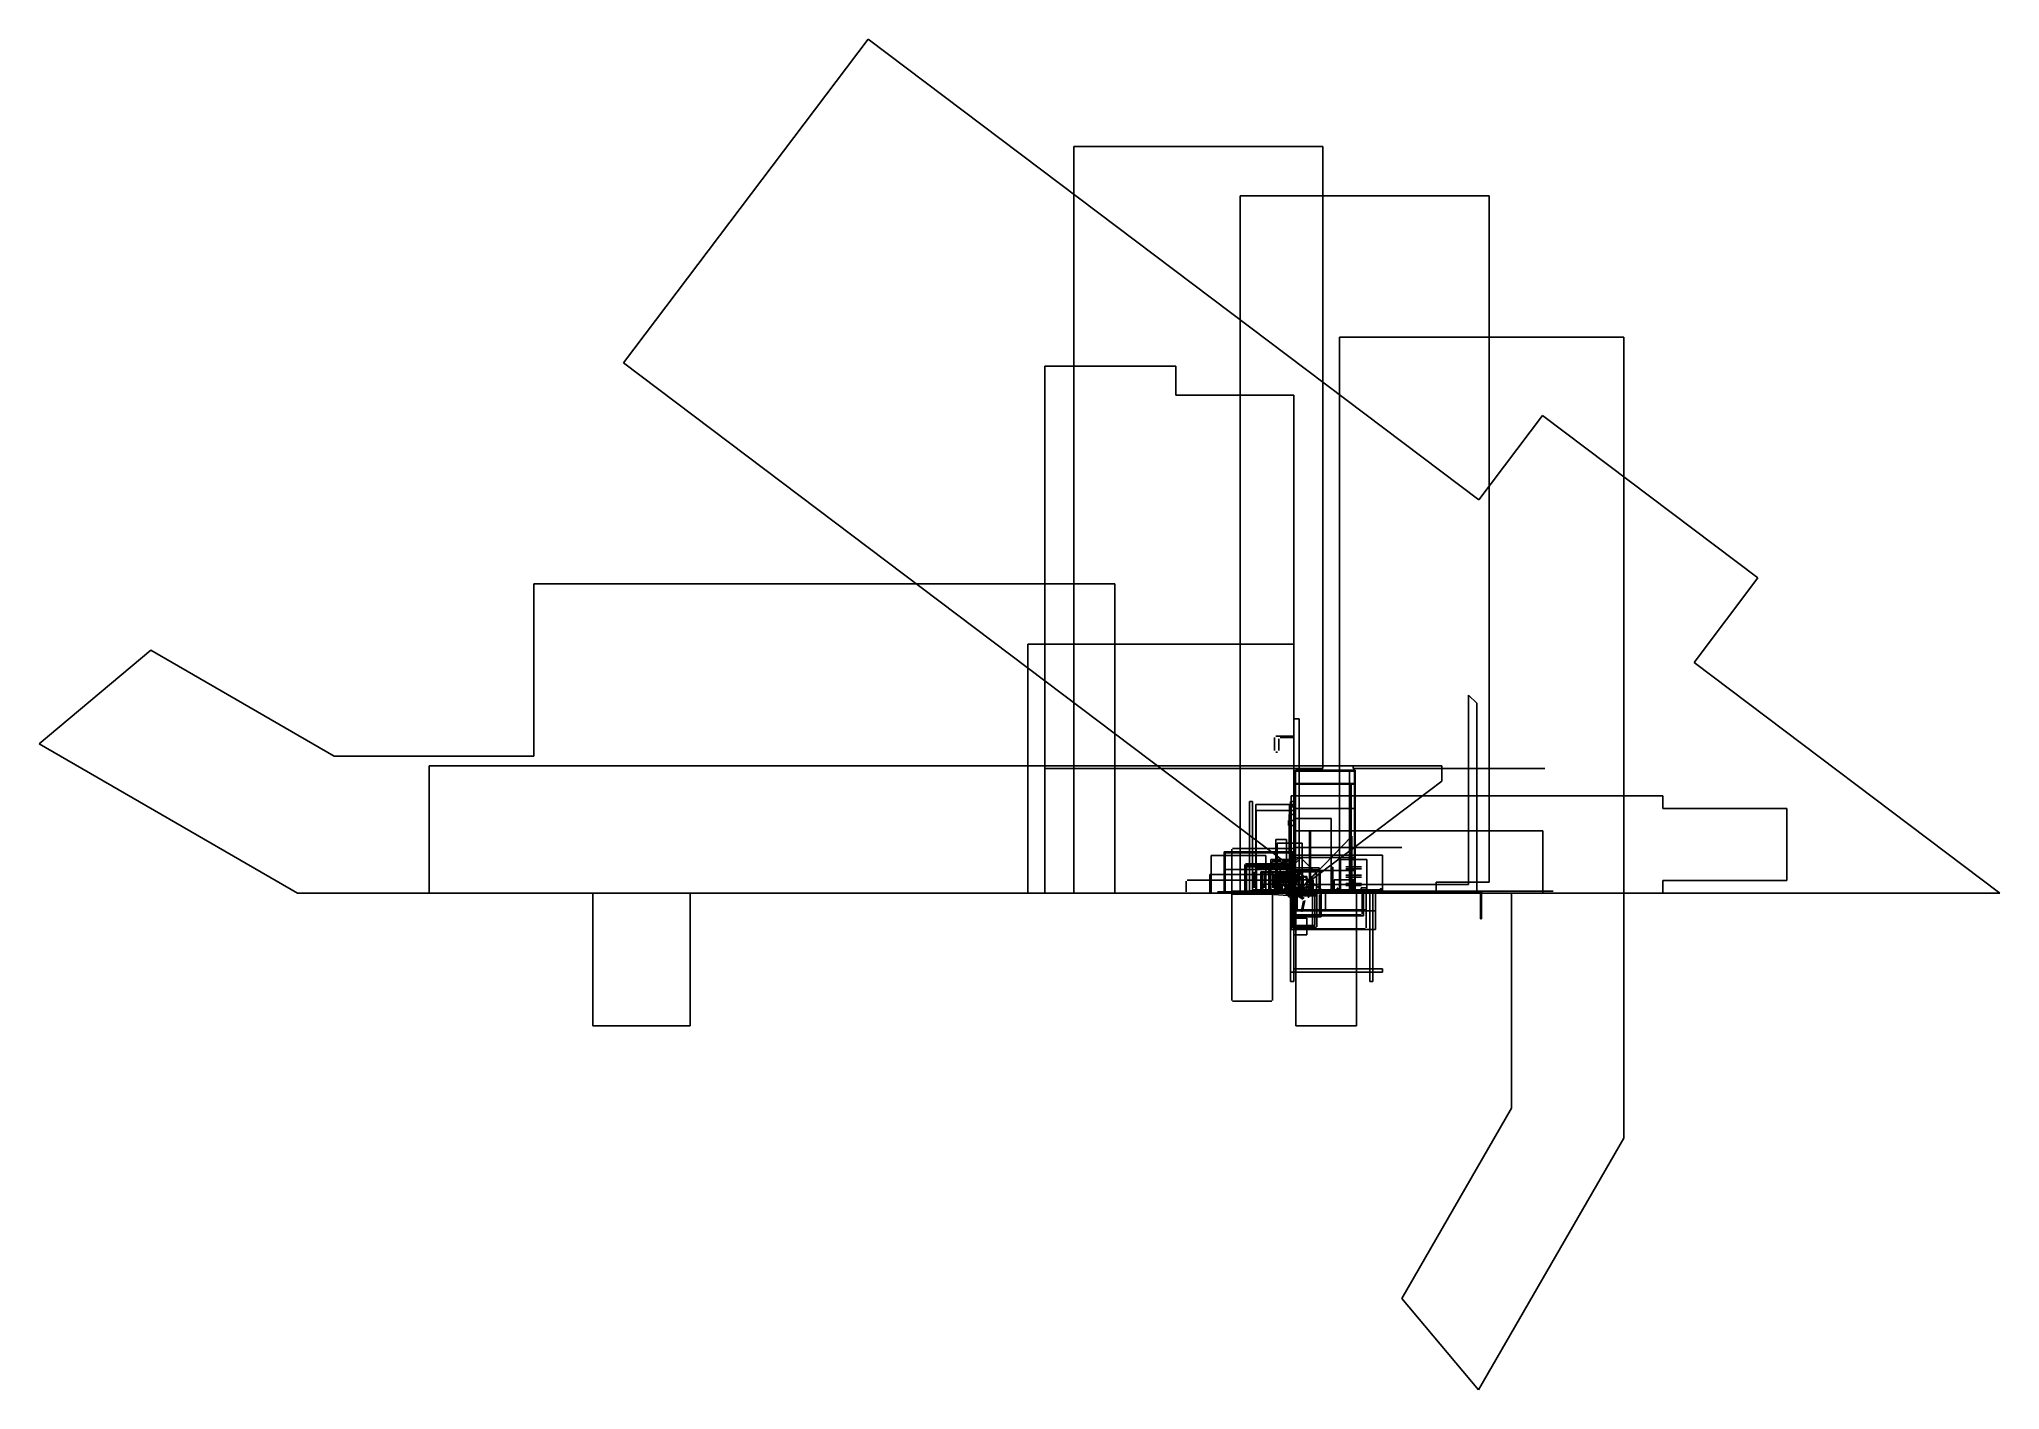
# Model space of a CAD drawing. Header units: metres. Extents: x -30.2 to 17, y -12 to 20.6.
import ezdxf

# ---------------------------------------------------------------- set-up
doc = ezdxf.new("R2010")
doc.units = ezdxf.units.M
for name, color, linetype in [('NIVEL_+0.000', 7, 'Continuous'), ('NIVEL_+0.010', 7, 'Continuous'), ('NIVEL_+1.915', 7, 'Continuous')]:
    doc.layers.add(name, color=color, linetype=linetype)

msp = doc.modelspace()

# ---------------------------------------------------------------- linework, layer by layer
at = {"layer": 'NIVEL_+0.000'}
for p, q in [((-10.26, 20.584), (-16.15, 12.779)), ((4.459, 9.475), (-10.26, 20.584)), ((0.698, 18), (-5.302, 18)), ((-5.302, 18), (-5.302, 0)), ((0.698, 3), (0.698, 18)), ((4.71, 16.805), (-1.29, 16.805)), ((-1.29, 16.805), (-1.29, 0)), ((4.71, 0.264), (4.71, 16.805)), ((7.95, 13.402), (1.1, 13.402)), ((1.1, 13.402), (1.1, 0)), ((7.95, -5.914), (7.95, 13.402)), ((-16.15, 12.779), (0.782, 0)), ((-2.839, 12.698), (-6, 12.698)), ((-6, 12.698), (-6, 0)), ((-2.839, 12.005), (-2.839, 12.698)), ((0, 12.005), (-2.839, 12.005)), ((0, 0), (0, 12.005)), ((5.995, 11.511), (4.459, 9.475)), ((11.183, 7.595), (5.995, 11.511)), ((9.647, 5.559), (11.183, 7.595)), ((-4.309, 7.45), (-18.311, 7.45)), ((-18.311, 7.45), (-18.311, 3.3)), ((-4.309, 0), (-4.309, 7.45)), ((-27.542, 5.853), (-30.232, 3.595)), ((-23.121, 3.3), (-27.542, 5.853)), ((0, 6), (-6.41, 6)), ((-6.41, 6), (-6.41, 0)), ((0, 0), (0, 6)), ((17.013, 0), (9.647, 5.559)), ((4.212, 4.773), (4.212, 0.202)), ((4.414, 4.579), (4.212, 4.773)), ((4.212, 4.773), (4.212, 4.524)), ((4.414, 4.579), (4.396, 4.596)), ((4.414, 0), (4.414, 4.579)), ((0, 3.783), (-0.431, 3.783)), ((0.127, 4.2), (0, 4.2)), ((0, 4.2), (0, 0)), ((0, 3.753), (0, 3.783)), ((0.127, 0), (0.127, 4.2)), ((-30.232, 3.595), (-24.005, 0)), ((-0.465, 3.748), (-0.465, 3.434)), ((-0.431, 3.399), (-0.396, 3.399)), ((-0.361, 3.434), (-0.361, 3.718)), ((-0.326, 3.753), (0, 3.753)), ((-18.311, 3.3), (-23.121, 3.3)), ((3.571, 3.068), (-20.839, 3.068)), ((-20.839, 3.068), (-20.839, 0)), ((0, 3), (-6.001, 3)), ((-6.001, 3), (-6.001, 0)), ((1.43, 3.065), (0, 3.065)), ((0, 3.065), (0, 0)), ((0, 0), (0, 3)), ((0, 3), (0.698, 3)), ((1.46, 2.94), (0.02, 2.94)), ((0.02, 2.94), (0.02, 0)), ((1.48, 2.96), (0.04, 2.96)), ((0.04, 2.96), (0.04, 0)), ((1.34, 2.94), (0.04, 2.94)), ((0.04, 2.94), (0.04, 0)), ((1.34, 0), (1.34, 2.94)), ((1.43, 3), (1.43, 3.065)), ((6.05, 3), (1.43, 3)), ((1.46, 0), (1.46, 2.94)), ((1.48, 0), (1.48, 2.96)), ((3.571, 2.695), (3.571, 3.068)), ((0, 0), (3.571, 2.695)), ((1.46, 2.64), (0.02, 2.64)), ((0.02, 2.64), (0.02, 0)), ((1.48, 2.62), (0.02, 2.62)), ((0.02, 2.62), (0.02, 0)), ((1.369, 2.62), (0.02, 2.62)), ((1.34, 2.64), (0.04, 2.64)), ((0.04, 2.64), (0.04, 0)), ((1.38, 2.62), (0.04, 2.62)), ((0.04, 2.62), (0.04, 0)), ((1.379, 2.62), (0.04, 2.62)), ((1.34, 0), (1.34, 2.64)), ((1.369, 0), (1.369, 2.62)), ((1.379, 0), (1.379, 2.62)), ((1.38, 0), (1.38, 2.62)), ((1.46, 0), (1.46, 2.64)), ((1.48, 0), (1.48, 2.62)), ((-0.991, 2.21), (-1.067, 2.21)), ((-1.067, 2.21), (-1.067, 0)), ((-0.991, 0.076), (-0.991, 2.21)), ((0, 2.134), (-0.915, 2.134)), ((-0.915, 2.134), (-0.915, 0)), ((0, 2.134), (-0.914, 2.134)), ((-0.914, 2.134), (-0.914, 0)), ((0, 2.134), (-0.913, 2.134)), ((-0.913, 2.134), (-0.913, 0)), ((0, 1.987), (-0.91, 1.987)), ((-0.91, 1.987), (-0.91, 0)), ((0.044, 1.89), (-0.109, 1.89)), ((-0.109, 1.89), (-0.109, 0.945)), ((0, 2.114), (-0.1, 2.114)), ((-0.1, 2.114), (-0.1, 0)), ((0, 2.21), (-0.076, 2.21)), ((-0.076, 2.21), (-0.076, 0.076)), ((8.895, 2.34), (-0.065, 2.34)), ((-0.065, 2.34), (-0.065, 0)), ((-0.06, 0.04), (-0.06, 2.074)), ((-0.06, 2.074), (0, 2.074)), ((0, 0), (0, 2.21)), ((0, 0), (0, 2.134)), ((0, 0), (0, 2.134)), ((0, 2.074), (0, 2.114)), ((0, 0), (0, 1.987)), ((1.48, 2.04), (0.02, 2.04)), ((0.02, 2.04), (0.02, 0)), ((1.48, 2.04), (0.04, 2.04)), ((0.04, 2.04), (0.04, 0)), ((0.044, 0.945), (0.044, 1.89)), ((1.48, 0), (1.48, 2.04)), ((8.895, 2.04), (8.895, 2.34)), ((11.885, 2.04), (8.895, 2.04)), ((11.885, 0.3), (11.885, 2.04)), ((-0.125, 1.75), (-0.125, 1.625)), ((0, 1.75), (-0.125, 1.75)), ((-0.125, 1.625), (0, 1.625)), ((0.9, 1.8), (0, 1.8)), ((0, 1.8), (0, 0)), ((0, 1.625), (0, 1.75)), ((6, 1.5), (0, 1.5)), ((0, 1.5), (0, 0)), ((0.045, 1.5), (0, 1.5)), ((0.38, 1.5), (0, 1.5)), ((0.4, 1.5), (0, 1.5)), ((0.045, 0), (0.045, 1.5)), ((0.38, 0), (0.38, 1.5)), ((0.4, 0), (0.4, 1.5)), ((0.9, 0), (0.9, 1.8)), ((6, 0), (6, 1.5)), ((0, 0.991), (-1.676, 0.991)), ((-1.676, 0.991), (-1.676, 0)), ((-1.667, 0.991), (-1.667, 0.981)), ((0, 0.991), (-1.667, 0.991)), ((-1.667, 0.981), (-0.01, 0.981)), ((-1.667, 0), (-1.667, 0.981)), ((-1.651, 0.025), (-1.651, 0.965)), ((-1.651, 0.965), (-0.025, 0.965)), ((-1.492, 1.058), (-1.492, 0)), ((0, 1.072), (-1.477, 1.072)), ((-0.178, 1.29), (-0.433, 1.29)), ((-0.433, 1.29), (-0.433, 0)), ((0.2, 1.2), (-0.4, 1.2)), ((-0.4, 1.2), (-0.4, 0)), ((-0.178, 0), (-0.178, 1.29)), ((-0.109, 0.945), (-0.065, 0.945)), ((-0.065, 0.945), (-0.065, 0)), ((-0.025, 0.965), (-0.025, 0.025)), ((0, 0.991), (-0.01, 0.991)), ((-0.01, 0.991), (-0.01, 0)), ((-0.01, 0.991), (-0.01, 0.981)), ((2.6, 1.1), (0, 1.1)), ((0.01, 1.06), (0, 1.06)), ((0, 1.06), (0, 0)), ((0.04, 1.06), (0, 1.06)), ((0, 0), (0, 0.991)), ((0, 0), (0, 0.945)), ((0, 0.945), (0.044, 0.945)), ((0.01, 0), (0.01, 1.06)), ((0.015, 0.015), (0.015, 1.058)), ((0.04, 0), (0.04, 1.06)), ((1.397, 1.374), (0.075, 0)), ((0.2, 0), (0.2, 1.2)), ((1.397, 0), (1.397, 1.374)), ((-0.671, 0.902), (-1.988, 0.902)), ((-1.988, 0.902), (-1.988, 0)), ((0, 0.568), (-1.666, 0.568)), ((-1.666, 0.568), (-1.666, 0)), ((-1.182, 0.688), (-1.182, 0.015)), ((0, 0.703), (-1.167, 0.703)), ((-1.162, 0.02), (-1.162, 0.683)), ((-1.162, 0.683), (-0.005, 0.683)), ((0, 0.663), (-1.157, 0.663)), ((-1.157, 0.663), (-1.157, 0)), ((-0.33, 0.634), (-1.136, 0.634)), ((-1.136, 0.634), (-1.136, 0)), ((-0.958, 0.127), (-0.958, 0.507)), ((-0.907, 0.507), (-0.907, 0.127)), ((0, 0.6), (-0.9, 0.6)), ((-0.9, 0.6), (-0.9, 0)), ((-0.794, 0.51), (-0.794, 0.004)), ((-0.004, 0.514), (-0.79, 0.514)), ((-0.778, 0.494), (-0.778, 0.004)), ((-0.004, 0.498), (-0.774, 0.498)), ((-0.755, 0.127), (-0.755, 0.507)), ((-0.704, 0.507), (-0.704, 0.127)), ((-0.671, 0), (-0.671, 0.902)), ((0, 0.67), (-0.67, 0.67)), ((-0.67, 0.67), (-0.67, 0)), ((0, 0.6), (-0.6, 0.6)), ((-0.6, 0.6), (-0.6, 0)), ((0, 0.634), (-0.595, 0.634)), ((-0.595, 0.634), (-0.595, 0)), ((0, 0.615), (-0.595, 0.615)), ((-0.595, 0.615), (-0.595, 0)), ((0, 0.806), (-0.557, 0.806)), ((-0.557, 0.806), (-0.557, 0)), ((0, 0.595), (-0.557, 0.595)), ((-0.557, 0.595), (-0.557, 0)), ((-0.552, 0.127), (-0.552, 0.507)), ((-0.526, 0.727), (-0.526, 0.761)), ((-0.522, 0.765), (-0.302, 0.765)), ((-0.302, 0.723), (-0.522, 0.723)), ((-0.501, 0.507), (-0.501, 0.127)), ((0.166, 0.852), (-0.343, 0.343)), ((-0.33, 0), (-0.33, 0.634)), ((-0.298, 0.761), (-0.298, 0.727)), ((-0.258, 0.727), (-0.258, 0.761)), ((-0.258, 0.593), (-0.258, 0.709)), ((-0.256, 0.711), (-0.032, 0.711)), ((-0.032, 0.591), (-0.256, 0.591)), ((-0.254, 0.765), (-0.034, 0.765)), ((-0.034, 0.723), (-0.254, 0.723)), ((0, 0.5), (-0.203, 0.5)), ((-0.203, 0.5), (-0.203, 0)), ((-0.018, 0.521), (-0.05, 0.521)), ((-0.05, 0.521), (-0.05, 0.459)), ((0, 0.6), (-0.045, 0.6)), ((-0.045, 0.6), (-0.045, 0)), ((-0.03, 0.761), (-0.03, 0.727)), ((-0.03, 0.709), (-0.03, 0.593)), ((0.086, 0.482), (-0.026, 0)), ((-0.025, 0.604), (-0.025, 0)), ((0, 0.604), (-0.025, 0.604)), ((-0.018, 0), (-0.018, 0.521)), ((-0.005, 0.683), (-0.005, 0.02)), ((2.134, 0.913), (0, 0.913)), ((0, 0.913), (0, 0)), ((0, 0), (0, 0.806)), ((0, 0), (0, 0.67)), ((0, 0), (0, 0.663)), ((0, 0), (0, 0.634)), ((0, 0), (0, 0.615)), ((0, 0), (0, 0.604)), ((0, 0), (0, 0.6)), ((0.045, 0.6), (0, 0.6)), ((0, 0.6), (0, 0)), ((0, 0), (0, 0.595)), ((0, 0), (0, 0.568)), ((0.635, 0.559), (0, 0.559)), ((0, 0.559), (0, 0)), ((0, 0.004), (0, 0.51)), ((0.547, 0.51), (0, 0.51)), ((0, 0.51), (0, 0)), ((0, 0), (0, 0.5)), ((0, 0.004), (0, 0.494)), ((0, 0), (0.11, 0.473)), ((0.613, 0.61), (0.003, 0.61)), ((0.003, 0.61), (0.003, 0)), ((0.212, 0.5), (0.01, 0.5)), ((0.01, 0.5), (0.01, 0)), ((0.015, 0.015), (0.015, 0.688)), ((1.48, 0.86), (0.02, 0.86)), ((0.02, 0.86), (0.02, 0)), ((1.377, 0.86), (0.02, 0.86)), ((1.48, 0.54), (0.02, 0.54)), ((0.02, 0.54), (0.02, 0)), ((0.119, 0.86), (0.04, 0.778)), ((0.04, 0.778), (0.04, 0)), ((1.48, 0.54), (0.04, 0.54)), ((0.04, 0.54), (0.04, 0)), ((0.045, 0), (0.045, 0.6)), ((0.049, 0), (0.534, 0.484)), ((0.11, 0.473), (0.086, 0.482)), ((1.48, 0.86), (0.119, 0.86)), ((0.534, 0.484), (0.166, 0.852)), ((0.212, 0), (0.212, 0.5)), ((0.547, -0.065), (0.547, 0.51)), ((0.613, 0), (0.613, 0.61)), ((0.635, 0), (0.635, 0.559)), ((0.9, 0.005), (0.9, 0.62)), ((0.905, 0.625), (0.936, 0.625)), ((0.941, 0.62), (0.941, 0.005)), ((1.759, 0.806), (1.125, 0.806)), ((1.125, 0.806), (1.125, 0)), ((1.252, 0.634), (1.632, 0.634)), ((1.632, 0.584), (1.252, 0.584)), ((1.46, 0.78), (1.377, 0.86)), ((1.46, 0), (1.46, 0.78)), ((1.48, 0), (1.48, 0.86)), ((1.48, 0), (1.48, 0.54)), ((1.759, 0), (1.759, 0.806)), ((2.134, 0), (2.134, 0.913)), ((-24.005, 0), (-16.889, 0)), ((-20.839, 0), (0, 0)), ((-16.889, 0), (-16.889, -3.2)), ((-14.549, 0), (-4.309, 0)), ((-14.549, -3.2), (-14.549, 0)), ((-6.41, 0), (0, 0)), ((-6.001, 0), (0, 0)), ((-6, 0), (0, 0)), ((-5.302, 0), (0, 0)), ((-2.595, 0.289), (-2.595, 0.025)), ((0, 0.313), (-2.57, 0.313)), ((-2.57, 0), (0, 0)), ((0, 0.445), (-2.025, 0.445)), ((-2.025, 0.445), (-2.025, 0)), ((-2.025, 0), (0, 0)), ((-1.988, 0), (-0.671, 0)), ((0, 0.025), (-1.829, 0.025)), ((-1.829, 0.025), (-1.829, 0)), ((-1.829, 0), (0, 0)), ((-1.676, 0), (0, 0)), ((-0.01, 0.01), (-1.667, 0.01)), ((-1.667, 0), (-1.667, 0.01)), ((-1.666, 0), (0, 0)), ((-0.025, 0.025), (-1.651, 0.025)), ((0, 0.045), (-1.5, 0.045)), ((-1.5, 0.045), (-1.5, 0)), ((-1.5, 0), (0, 0)), ((-1.492, 0), (0, 0)), ((-1.29, 0), (3.429, 0)), ((-1.167, 0), (0, 0)), ((-0.005, 0.02), (-1.162, 0.02)), ((-1.157, 0), (0, 0)), ((-1.136, 0), (-0.33, 0)), ((0, 0.005), (-1.102, 0.005)), ((-1.102, 0.005), (-1.102, 0)), ((-1.102, 0), (0, 0)), ((-1.067, 0), (0, 0)), ((0, 0.05), (-1.06, 0.05)), ((-1.06, 0.05), (-1.06, 0)), ((-1.06, 0), (0, 0)), ((-0.029, 0.103), (-1.042, 0.025)), ((-1.042, 0.025), (-1.042, 0.007)), ((-1.042, 0.007), (-0.029, -0.071)), ((-0.076, 0.076), (-0.991, 0.076)), ((-0.915, 0), (0, 0)), ((-0.914, 0), (0, 0)), ((-0.913, 0), (0, 0)), ((-0.91, 0), (0, 0)), ((0, 0.029), (-0.902, 0.029)), ((-0.902, 0.029), (-0.902, 0)), ((0, 0.019), (-0.902, 0.019)), ((-0.902, 0.019), (-0.902, 0)), ((-0.902, 0), (0, 0)), ((-0.9, 0), (0, 0)), ((-0.79, 0), (-0.004, 0)), ((-0.774, 0), (-0.004, 0)), ((-0.747, 0.035), (-0.747, 0.205)), ((-0.737, 0.215), (-0.431, 0.215)), ((-0.431, 0.025), (-0.737, 0.025)), ((-0.67, 0), (0, 0)), ((-0.6, 0), (0, 0)), ((0, 0.051), (-0.597, 0.051)), ((-0.597, 0.051), (-0.597, 0)), ((0, 0.038), (-0.597, 0.038)), ((-0.597, 0.038), (-0.597, 0)), ((0, 0.019), (-0.597, 0.019)), ((-0.597, 0.019), (-0.597, 0)), ((-0.597, 0), (0, 0)), ((0, 0.01), (-0.595, 0.01)), ((-0.595, 0.01), (-0.595, 0)), ((-0.595, 0), (0, 0)), ((0, 0.051), (-0.568, 0.051)), ((-0.568, 0.051), (-0.568, 0)), ((0, 0.038), (-0.568, 0.038)), ((-0.568, 0.038), (-0.568, 0)), ((0, 0.019), (-0.568, 0.019)), ((-0.568, 0.019), (-0.568, 0)), ((-0.568, 0), (0, 0)), ((-0.557, 0), (0, 0)), ((-0.363, 0.33), (-0.483, 0.177)), ((-0.483, 0.177), (-0.397, 0)), ((-0.465, 0.309), (-0.465, 0.035)), ((-0.013, 0.426), (-0.462, 0.426)), ((-0.462, 0.426), (-0.462, 0)), ((-0.462, 0), (-0.013, 0)), ((-0.442, 0.244), (-0.449, 0.237)), ((-0.449, 0.237), (-0.106, -0.106)), ((0, 0.029), (-0.445, 0.029)), ((-0.445, 0.029), (-0.445, 0)), ((0, 0.019), (-0.445, 0.019)), ((-0.445, 0.019), (-0.445, 0)), ((-0.445, 0), (0, 0)), ((-0.329, 0.3), (-0.442, 0.244)), ((-0.433, 0), (-0.178, 0)), ((-0.396, 0.344), (-0.431, 0.344)), ((-0.431, 0), (0, 0)), ((0, 0.378), (-0.43, 0.378)), ((-0.43, 0.378), (-0.43, 0)), ((-0.43, 0.378), (-0.43, 0.017)), ((-0.43, 0), (0, 0)), ((-0.43, 0), (-0.364, 0)), ((0, 0.026), (-0.426, 0.026)), ((-0.426, 0.026), (-0.426, 0)), ((-0.426, 0), (0, 0)), ((-0.421, 0.205), (-0.421, 0.035)), ((0, 0.38), (-0.42, 0.38)), ((-0.42, 0.38), (-0.42, 0)), ((-0.42, 0), (0, 0)), ((0, 0.08), (-0.4, 0.08)), ((-0.4, 0.08), (-0.4, 0)), ((-0.4, 0), (0.2, 0)), ((-0.4, 0), (-0.38, 0)), ((-0.397, 0), (-0.137, 0)), ((-0.39, 0.03), (-0.39, 0.35)), ((-0.39, 0.35), (0, 0.35)), ((0, 0.03), (-0.39, 0.03)), ((-0.38, 0), (-0.38, 0.06)), ((-0.38, 0.06), (-0.02, 0.06)), ((0, 0.457), (-0.379, 0.457)), ((-0.379, 0.406), (0, 0.406)), ((0, 0.254), (-0.379, 0.254)), ((-0.379, 0.203), (0, 0.203)), ((0, 0.051), (-0.379, 0.051)), ((-0.311, 0.355), (-0.363, 0.33)), ((-0.361, 0.086), (-0.361, 0.309)), ((-0.343, 0.343), (-0.315, 0.315)), ((0, 0.306), (-0.335, 0.306)), ((-0.335, 0.306), (-0.335, 0)), ((-0.335, 0), (0, 0)), ((-0.33, 0.005), (-0.33, 0.301)), ((-0.33, 0.301), (-0.005, 0.301)), ((-0.005, 0.005), (-0.33, 0.005)), ((-0.315, 0.315), (-0.329, 0.3)), ((0, 0.051), (-0.326, 0.051)), ((-0.183, 0.296), (-0.325, 0.296)), ((-0.325, 0.296), (-0.325, 0)), ((-0.325, 0), (0, 0)), ((0, 0.074), (-0.315, 0.074)), ((-0.315, 0.074), (-0.315, 0)), ((-0.315, 0), (0, 0)), ((-0.013, 0.426), (-0.312, 0.426)), ((-0.312, 0.426), (-0.312, 0)), ((-0.312, 0.175), (-0.312, 0.005)), ((-0.312, 0), (-0.013, 0)), ((-0.137, 0), (-0.311, 0.355)), ((-0.153, 0.18), (-0.307, 0.18)), ((-0.307, 0), (-0.153, 0)), ((-0.285, 0.18), (-0.285, 0.01)), ((-0.28, 0.01), (-0.28, 0.18)), ((0.031, 0.19), (-0.275, 0.19)), ((-0.275, 0.185), (0.031, 0.185)), ((0.031, 0.005), (-0.275, 0.005)), ((-0.275, 0), (0.031, 0)), ((-0.226, 0.118), (-0.226, 0.002)), ((0, 0.12), (-0.224, 0.12)), ((-0.224, 0.038), (-0.224, 0.004)), ((-0.224, 0), (0, 0)), ((-0.222, 0.004), (-0.222, 0.038)), ((0, 0.042), (-0.22, 0.042)), ((-0.22, 0.04), (0, 0.04)), ((0, 0.002), (-0.22, 0.002)), ((-0.22, 0), (0, 0)), ((4.212, 0.202), (-0.21, 0.202)), ((-0.21, 0.202), (0, 0)), ((-0.21, 0.202), (-0.013, 0.012)), ((-0.203, 0), (0, 0)), ((-0.183, 0.261), (-0.183, 0.296)), ((-0.143, 0.261), (-0.183, 0.261)), ((-0.175, 0.158), (-0.175, 0.005)), ((-0.17, 0), (0, 0)), ((0, 0.152), (-0.165, 0.152)), ((-0.165, 0.152), (-0.165, 0.14)), ((-0.165, 0.14), (-0.076, 0.14)), ((-0.076, 0.013), (-0.165, 0.013)), ((-0.165, 0.013), (-0.165, 0)), ((-0.165, 0), (0, 0)), ((-0.152, 0.025), (-0.162, 0)), ((-0.162, 0), (0, 0)), ((-0.153, 0.032), (-0.158, 0.032)), ((-0.158, 0.032), (-0.155, 0)), ((-0.155, 0), (0, 0)), ((0.008, 0.035), (-0.153, 0.035)), ((-0.153, 0.035), (-0.153, 0.032)), ((0, 0.165), (-0.152, 0.165)), ((-0.152, 0.165), (-0.152, 0)), ((-0.152, 0), (-0.152, 0.04)), ((-0.152, 0.04), (-0.099, 0.04)), ((0, 0.025), (-0.152, 0.025)), ((-0.152, 0), (0, 0)), ((0, 0.04), (-0.15, 0.04)), ((-0.15, 0.04), (-0.15, 0)), ((-0.15, 0), (0, 0)), ((0, 0.296), (-0.143, 0.296)), ((-0.143, 0.296), (-0.143, 0.261)), ((-0.116, 0.146), (-0.134, 0.128)), ((-0.134, 0.128), (-0.134, 0.018)), ((-0.134, 0.018), (-0.116, 0)), ((-0.089, 0.121), (-0.133, 0.121)), ((-0.133, 0.121), (-0.133, 0.114)), ((-0.133, 0.114), (-0.095, 0.114)), ((-0.095, 0.006), (-0.133, 0.006)), ((-0.133, 0.006), (-0.133, 0)), ((0, 0.125), (-0.125, 0.125)), ((-0.125, 0.125), (-0.125, 0)), ((-0.125, 0), (0, 0)), ((-0.075, 0.416), (-0.118, 0.416)), ((-0.118, 0.416), (-0.118, 0.106)), ((-0.118, 0.106), (-0.075, 0.106)), ((-0.006, 0.146), (-0.116, 0.146)), ((-0.106, -0.106), (0, 0)), ((-0.013, 0.013), (-0.102, 0.013)), ((-0.102, 0.013), (-0.102, 0)), ((-0.102, 0), (0, 0)), ((-0.1, 0), (0, 0)), ((-0.099, 0.04), (-0.099, 0.035)), ((-0.099, 0.035), (-0.054, 0.035)), ((-0.095, 0.114), (-0.095, 0.07)), ((-0.095, 0.07), (-0.089, 0.07)), ((-0.089, 0.051), (-0.095, 0.051)), ((-0.095, 0.051), (-0.095, 0.006)), ((0.023, 0.354), (-0.093, 0.354)), ((-0.093, 0.354), (-0.093, 0.331)), ((-0.093, 0.331), (0, 0.331)), ((-0.09, 0), (-0.048, 0)), ((-0.089, 0.07), (-0.089, 0.121)), ((-0.089, 0), (-0.089, 0.051)), ((-0.025, 0.013), (-0.089, 0.013)), ((0.07, 0.354), (-0.087, 0.396)), ((-0.087, 0.396), (-0.065, 0.02)), ((-0.076, 0.14), (-0.058, 0.122)), ((2.134, 0.076), (-0.076, 0.076)), ((-0.076, 0.076), (-0.076, -1.906)), ((1.906, 0.076), (-0.076, 0.076)), ((-0.076, 0.076), (-0.076, -2.134)), ((-0.076, 0.048), (-0.076, 0)), ((0.13, 0.048), (-0.076, 0.048)), ((-0.058, 0.031), (-0.076, 0.013)), ((-0.076, 0), (0.13, 0)), ((-0.05, 0.459), (-0.075, 0.416)), ((-0.075, 0.106), (-0.05, 0.063)), ((-0.065, 0), (8.895, 0)), ((-0.065, 0), (0, 0)), ((0.061, 0.368), (-0.061, 0.368)), ((0, 0.04), (-0.06, 0.04)), ((0, 0.032), (-0.06, 0.032)), ((-0.06, 0), (0, 0)), ((-0.058, 0.122), (-0.058, 0.031)), ((1.967, 0.019), (-0.058, 0.019)), ((-0.058, 0.019), (-0.058, -0.883)), ((0.66, 0.019), (-0.058, 0.019)), ((-0.058, 0.019), (-0.058, -0.578)), ((-0.058, 0.019), (-0.058, -0.426)), ((1.684, 0.019), (-0.058, 0.019)), ((-0.058, 0.019), (-0.058, -0.549)), ((-0.054, 0.035), (-0.054, 0.04)), ((-0.054, 0.04), (0, 0.04)), ((-0.051, 0.003), (-0.046, 0.003)), ((-0.049, 0.002), (-0.051, 0.002)), ((-0.05, 0.063), (-0.05, 0)), ((-0.05, 0), (-0.018, 0)), ((-0.047, 0.004), (-0.047, 0.005)), ((-0.046, 0.004), (-0.047, 0.004)), ((-0.046, 0.005), (-0.046, 0.004)), ((-0.046, 0.003), (-0.046, 0.002)), ((-0.045, 0), (0, 0)), ((-0.044, 0.245), (-0.044, 0.003)), ((-0.007, 0.247), (-0.043, 0.247)), ((-0.041, 0.001), (-0.041, 0)), ((-0.04, 0.001), (-0.041, 0.001)), ((-0.041, 0), (-0.034, 0)), ((0, 0.035), (-0.04, 0.035)), ((-0.04, 0.035), (-0.04, 0)), ((-0.04, 0.008), (-0.04, 0.001)), ((-0.034, 0.008), (-0.04, 0.008)), ((-0.04, 0), (0, 0)), ((-0.035, 0.005), (-0.035, 0.03)), ((-0.035, 0.03), (-0.005, 0.03)), ((-0.035, 0.001), (-0.035, 0.007)), ((-0.035, 0.007), (-0.034, 0.007)), ((-0.005, 0.005), (-0.035, 0.005)), ((-0.034, 0.001), (-0.035, 0.001)), ((-0.034, 0.007), (-0.034, 0.008)), ((-0.034, 0), (-0.034, 0.001)), ((-0.033, 0.003), (-0.027, 0.003)), ((-0.03, 0.002), (-0.033, 0.002)), ((-0.029, 0.004), (-0.029, 0.005)), ((-0.027, 0.004), (-0.029, 0.004)), ((0.028, 0.152), (-0.027, 0)), ((-0.027, 0.005), (-0.027, 0.004)), ((-0.027, 0.003), (-0.027, 0.002)), ((-0.027, 0), (0, 0)), ((-0.017, 0.03), (-0.026, 0.015)), ((-0.026, 0.015), (-0.017, 0)), ((-0.026, 0), (0, 0)), ((-0.025, 0.404), (-0.025, 0.025)), ((4.525, 0.025), (-0.025, 0.025)), ((-0.025, 0.025), (-0.025, -0.625)), ((0, 0.025), (-0.025, 0.025)), ((-0.025, 0.025), (-0.025, 0)), ((-0.016, 0.02), (-0.025, 0)), ((-0.025, 0), (-0.023, 0)), ((-0.025, 0), (0, 0)), ((-0.023, 0), (-0.013, 0.02)), ((-0.023, 0.001), (-0.023, 0)), ((-0.022, 0.001), (-0.023, 0.001)), ((-0.023, 0), (-0.016, 0)), ((-0.022, 0.016), (-0.022, 0.013)), ((-0.022, 0.014), (-0.022, 0.016)), ((-0.022, 0.013), (-0.022, 0.014)), ((-0.021, 0.009), (-0.022, 0.008)), ((-0.022, 0.008), (-0.019, 0.007)), ((-0.016, 0.006), (-0.022, 0.006)), ((-0.022, 0.006), (-0.022, 0.001)), ((-0.021, 0.002), (-0.022, 0)), ((-0.022, 0), (0, 0)), ((-0.021, 0.018), (-0.003, 0.018)), ((-0.021, 0.017), (-0.021, 0.018)), ((-0.021, -0.016), (-0.021, 0.016)), ((-0.018, 0.008), (-0.021, 0.009)), ((0.001, 0.002), (-0.021, 0.002)), ((-0.02, 0.104), (0.02, 0.104)), ((-0.02, 0.004), (-0.02, 0.104)), ((-0.02, 0.06), (-0.02, 0)), ((-0.003, 0.017), (-0.02, 0.017)), ((-0.02, 0.017), (-0.02, -0.017)), ((0.02, 0.004), (-0.02, 0.004)), ((-0.02, 0), (0, 0)), ((-0.019, 0.007), (-0.018, 0.008)), ((-0.019, 0.006), (0.218, -0.148)), ((-0.019, 0.006), (0.175, -0.12)), ((-0.008, 0.02), (-0.018, 0)), ((-0.018, 0), (-0.015, 0)), ((0, 0.03), (-0.017, 0.03)), ((-0.017, 0.005), (-0.016, 0.005)), ((-0.017, 0.001), (-0.017, 0.005)), ((-0.016, 0.001), (-0.017, 0.001)), ((-0.017, 0), (0, 0)), ((-0.013, 0.02), (-0.016, 0.02)), ((-0.016, 0.008), (-0.016, 0.007)), ((-0.011, 0.008), (-0.016, 0.008)), ((-0.016, 0.007), (-0.014, 0.007)), ((-0.016, 0.005), (-0.016, 0.006)), ((-0.016, 0.001), (-0.016, 0)), ((-0.014, 0.001), (-0.016, 0.001)), ((-0.016, 0), (-0.016, 0.001)), ((-0.015, 0), (-0.006, 0.02)), ((0, 0.008), (-0.015, 0.008)), ((0, 0.005), (-0.015, 0.005)), ((-0.015, 0), (0, 0)), ((0, 0.021), (-0.014, 0.021)), ((-0.014, 0.021), (-0.014, 0)), ((-0.014, 0.007), (-0.014, 0.001)), ((-0.014, 0), (0, 0)), ((-0.013, 0), (-0.013, 0.426)), ((-0.013, 0), (-0.013, 0.426)), ((0, 0.152), (-0.013, 0.152)), ((-0.013, 0.152), (-0.013, 0.013)), ((-0.013, 0.139), (-0.013, 0.025)), ((0.087, -0.046), (-0.013, 0.019)), ((-0.008, 0.005), (-0.011, 0.008)), ((-0.01, 0.056), (-0.01, 0)), ((-0.001, 0.02), (-0.01, 0)), ((-0.01, 0), (-0.01, 0.01)), ((-0.01, 0.005), (-0.006, 0)), ((-0.01, 0.001), (-0.01, 0.005)), ((-0.009, 0.001), (-0.01, 0.001)), ((-0.01, 0), (-0.008, 0)), ((-0.01, 0), (0, 0)), ((-0.01, 0), (0, 0)), ((0.481, 0.2), (-0.009, 0.069)), ((0, 0.03), (-0.009, 0.015)), ((0.006, 0.02), (-0.009, 0.02)), ((-0.009, 0.02), (-0.009, 0.006)), ((-0.009, 0.015), (0, 0)), ((-0.009, 0), (-0.009, 0.001)), ((0, 0.436), (-0.008, 0.436)), ((-0.008, 0.436), (-0.008, 0)), ((0, 0.101), (-0.008, 0.101)), ((-0.008, 0.101), (-0.008, 0)), ((-0.008, 0), (0.002, 0.02)), ((-0.006, 0.02), (-0.008, 0.02)), ((-0.006, 0.008), (-0.008, 0.005)), ((-0.008, 0), (0, 0)), ((-0.007, 0.055), (0.107, 0.086)), ((0.012, 0.128), (-0.006, 0.146)), ((-0.006, 0), (0.012, 0.018)), ((0, 0.008), (-0.006, 0.008)), ((-0.006, 0.006), (-0.006, -0.819)), ((-0.006, 0.006), (-0.006, -0.008)), ((-0.006, 0), (-0.003, 0.005)), ((-0.006, 0.003), (-0.006, -0.423)), ((0.768, 0.003), (-0.006, 0.003)), ((-0.005, 0.301), (-0.005, 0.005)), ((-0.005, 0.03), (-0.005, 0.005)), ((-0.004, 0.224), (-0.004, 0.004)), ((-0.003, 0.009), (-0.004, 0.009)), ((-0.004, 0.009), (0, 0.009)), ((-0.004, 0.004), (-0.004, -0.782)), ((-0.004, 0.001), (-0.004, 0)), ((-0.003, 0.001), (-0.004, 0.001)), ((-0.004, 0), (0, 0)), ((-0.003, 0.025), (0, 0)), ((0.492, 0.025), (-0.003, 0.025)), ((0, 0.009), (-0.003, 0.009)), ((-0.003, 0.005), (-0.003, 0.001)), ((-0.003, 0), (0.765, 0)), ((-0.003, -0.42), (-0.003, 0)), ((-0.003, 0), (0, 0)), ((-0.002, 0.004), (-0.002, 0.224)), ((0, 0.12), (-0.002, 0.12)), ((-0.002, 0.12), (-0.002, 0)), ((0.007, 0.02), (-0.002, 0)), ((-0.002, 0), (0, 0)), ((-0.001, 0.01), (-0.001, 0.24)), ((0.002, 0.02), (-0.001, 0.02)), ((-0.001, 0.012), (-0.001, 0.001)), ((-0.001, 0.007), (0, 0.007)), ((-0.001, 0.001), (-0.001, 0.007)), ((0, 0.001), (-0.001, 0.001)), ((-0.001, -0.779), (-0.001, 0.001)), ((0, 0), (0, 0.445)), ((0, 0), (0, 0.436)), ((0.315, 0.395), (0, 0.395)), ((0, 0.395), (0, 0)), ((0.112, 0.386), (0, 0.386)), ((0, 0.386), (0, 0)), ((0, 0.35), (0, 0.38)), ((0, 0), (0, 0.378)), ((0, 0.331), (0, 0)), ((0.465, 0.32), (0, 0.32)), ((0, 0.32), (0, 0)), ((0, 0), (0, 0.306)), ((0, 0), (0, 0.296)), ((0.034, 0.228), (0, 0.228)), ((0, 0.226), (0.034, 0.226)), ((0, 0), (0, 0.165)), ((0, 0), (0, 0.152)), ((0, 0), (0, 0.152)), ((0, 0), (0.052, 0.143)), ((0, 0), (0, 0.125)), ((0.125, 0.125), (0, 0.125)), ((0, 0.125), (0, 0)), ((0, 0), (0, 0.12)), ((0.023, 0.116), (0, 0.116)), ((0, 0.116), (0, 0)), ((0, 0.114), (0.04, 0.114)), ((0, 0.014), (0, 0.114)), ((0, 0), (0, 0.101)), ((0, 0), (0, 0.08)), ((0, 0), (0, 0.074)), ((0, 0.07), (0.02, 0.07)), ((0, 0), (0, 0.07)), ((0.306, 0.054), (0, 0.054)), ((0, 0.054), (0, 0)), ((0, 0), (0, 0.051)), ((0, 0), (0, 0.051)), ((0, 0), (0, 0.05)), ((0.116, 0.05), (0, 0.05)), ((0, 0.05), (0, 0)), ((0, 0), (0, 0.045)), ((0, 0), (0, 0.045)), ((0, 0), (0, 0.04)), ((0, 0.04), (0, 0)), ((0, 0), (0, 0.038)), ((0, 0), (0, 0.035)), ((0, 0), (0, 0.032)), ((0.009, 0.015), (0, 0.03)), ((0.017, 0.03), (0, 0.03)), ((0, 0), (0, 0.03)), ((0, 0), (0, 0.029)), ((0, 0), (0, 0.026)), ((0, 0.025), (0.315, 0.025)), ((0, 0), (0, 0.025)), ((0, 0), (0, 0.025)), ((0.604, 0.025), (0, 0.025)), ((0, 0.025), (0, 0)), ((0.002, 0.022), (0, 0.022)), ((0, 0.022), (0, 0)), ((0, 0), (0, 0.021)), ((0, 0), (0.009, 0.02)), ((0.08, 0.02), (0, 0.02)), ((0, 0.02), (0, 0)), ((0.02, 0.02), (0, 0.02)), ((0.418, 0.02), (0, 0.02)), ((0.718, 0.02), (0, 0.02)), ((0, 0), (0, 0.019)), ((0.806, 0.019), (0, 0.019)), ((0, 0.019), (0, 0)), ((0, 0), (0.009, 0.015)), ((0.04, 0.014), (0, 0.014)), ((0, 0.014), (0, 0.009)), ((0, 0.009), (0, 0.014)), ((0.021, 0.014), (0, 0.014)), ((0, 0.014), (0, 0)), ((0.546, 0.013), (0, 0.013)), ((0.107, 0.013), (0, 0.013)), ((0.003, 0.012), (0, 0.012)), ((0, 0), (0, 0.01)), ((0, 0.007), (0, 0.008)), ((0.506, 0.008), (0, 0.008)), ((0, 0), (0, 0.005)), ((0.001, 0.004), (0, 0.004)), ((0, 0.004), (0, 0)), ((0.111, 0.004), (0, 0.004)), ((0, 0.004), (0, 0)), ((0.399, 0.004), (0, 0.004)), ((0.074, 0.004), (0, 0.004)), ((0, 0), (0.001, 0.002)), ((0.034, 0.002), (0, 0.002)), ((0.005, 0.001), (0, -0.003)), ((0, 0), (0, 0.001)), ((0, 0), (4.414, 0)), ((0, 0), (6, 0)), ((0, 0), (0.05, 0)), ((0.297, 0), (0, 0)), ((0, 0), (1.723, 0)), ((0, 0), (0.017, 0)), ((0, 0), (0.001, 0)), ((0, 0), (0.806, 0)), ((0, 0), (0.034, 0)), ((0, 0), (2.134, 0)), ((0, -1.83), (0, 0)), ((0, 0), (1.83, 0)), ((0, -2.134), (0, 0)), ((0, 0), (0.9, 0)), ((0, 0), (0.125, 0)), ((0, 0), (0.045, 0)), ((0, 0), (0.01, 0)), ((0, 0), (0.04, 0)), ((0, 0), (0.306, 0)), ((0, 0), (0.486, 0)), ((0, 0), (0.049, 0)), ((0, 0), (0.116, 0)), ((0, 0), (0.604, 0)), ((0, 0), (0.635, 0)), ((0, 0), (0.38, 0)), ((0, 0), (0.315, 0)), ((0, 0), (0.465, 0)), ((0, 0), (0.06, 0)), ((0, 0), (0.4, 0)), ((0, 0), (0.094, 0)), ((0, 0), (0.023, 0)), ((0, 0), (2.6, 0)), ((0, 0), (2.134, 0)), ((0, 0), (4.5, 0)), ((0, -0.625), (0, 0)), ((0, 0), (0.107, 0)), ((0, 0), (0.02, 0)), ((0, 0), (0.021, 0)), ((0, 0), (0.584, 0)), ((0, 0), (0.418, 0)), ((0, 0), (0.112, 0)), ((0, 0), (0.005, 0)), ((0, 0), (0.002, 0)), ((0, 0), (1.626, 0)), ((0, 0), (0.111, 0)), ((0, 0), (0.399, 0)), ((0, 0), (0.14, 0)), ((0, 0), (0.074, 0)), ((0, 0), (0.127, 0)), ((0, 0), (0.274, 0)), ((0.001, 0.003), (0.001, 0.004)), ((0.007, 0.003), (0.001, 0.003)), ((0.001, 0), (0.001, 0.001)), ((0.001, 0.001), (0.005, 0.001)), ((0.002, 0.002), (0.002, 0.118)), ((0.002, 0.038), (0.002, 0.004)), ((0.002, 0), (0.002, 0.022)), ((0.003, 0.005), (0.503, 0.005)), ((0.003, 0), (0.613, 0)), ((0.004, 0.004), (0.004, 0.038)), ((0.005, 0.005), (0.005, 0.158)), ((0.006, 0.006), (0.006, 0.02)), ((0.02, 0.03), (0.007, 0.004)), ((0.009, 0.02), (0.007, 0.02)), ((0.008, 0.004), (0.007, 0.004)), ((0.007, 0.004), (0.007, 0.003)), ((0.068, 0.006), (0.008, 0.035)), ((0.008, -0.002), (0.008, 0.004)), ((0.009, -0.008), (0.009, 0.006)), ((0.01, 0.1), (0.01, 0)), ((0.05, 0.1), (0.01, 0.1)), ((0.01, 0), (0.212, 0)), ((0.012, 0.018), (0.012, 0.128)), ((0.013, 0.121), (0.013, 0.07)), ((0.057, 0.121), (0.013, 0.121)), ((0.013, 0.07), (0.019, 0.07)), ((0.019, 0.051), (0.013, 0.051)), ((0.013, 0.051), (0.013, 0)), ((0.013, 0), (0.057, 0)), ((0.491, 0.038), (0.015, 0.038)), ((0.015, 0.038), (0.015, 0)), ((0.015, 0), (0.034, 0)), ((0.026, 0.015), (0.017, 0.03)), ((0.017, 0), (0.026, 0.015)), ((0.019, 0.07), (0.019, 0.114)), ((0.019, 0.114), (0.057, 0.114)), ((0.019, 0.006), (0.019, 0.051)), ((0.057, 0.006), (0.019, 0.006)), ((0.02, 0.104), (0.02, 0.004)), ((0.02, 0.07), (0.02, 0.03)), ((0.02, 0), (0.02, 0.02)), ((0.02, 0), (1.48, 0)), ((0.02, 0), (1.46, 0)), ((0.02, 0), (1.369, 0)), ((0.021, 0), (0.021, 0.014)), ((0.023, 0), (0.023, 0.354)), ((0.023, 0.023), (0.023, 0.116)), ((0.094, 0.023), (0.023, 0.023)), ((0.025, 0.025), (0.025, 0.404)), ((0.025, 0.025), (0.025, 0.289)), ((0.052, 0.143), (0.028, 0.152)), ((0.034, 0), (0.034, -0.039)), ((0.036, 0.224), (0.036, 0.004)), ((0.036, 0.18), (0.036, 0.01)), ((0.038, 0.004), (0.038, 0.224)), ((0.038, 0), (0.718, 0)), ((0.04, 0.114), (0.04, 0.014)), ((0.04, 0), (1.34, 0)), ((0.04, 0), (1.48, 0)), ((0.04, 0), (1.38, 0)), ((0.04, 0), (1.379, 0)), ((0.041, 0.01), (0.041, 0.18)), ((0.137, 0.326), (0.045, 0.319)), ((0.048, 0.16), (0.065, 0.157)), ((4.212, 0.202), (0.05, 0.202)), ((0.05, 0.04), (0.05, 0.1)), ((2.084, 0.04), (0.05, 0.04)), ((0.05, 0), (0.05, -3.202)), ((0.052, -0.026), (0.068, 0.006)), ((0.057, 0.114), (0.057, 0.121)), ((0.057, 0), (0.057, 0.006)), ((0.06, 0), (0.06, -0.36)), ((0.179, 0.057), (0.07, 0.354)), ((0.074, 0), (0.074, 0.004)), ((0.075, 0), (1.397, 0)), ((0.08, -0.38), (0.08, 0.02)), ((0.094, 0), (0.094, 0.023)), ((0.106, -0.017), (0.106, 0.045)), ((0.106, 0.045), (0.186, 0.045)), ((0.106, 0.015), (0.106, 0.017)), ((0.106, 0.017), (0.186, 0.017)), ((0.214, 0.016), (0.106, 0.015)), ((0.108, 0.348), (0.108, 0.008)), ((0.108, 0.001), (0.108, 0.012)), ((0.111, 0), (0.111, 0.004)), ((0.112, 0), (0.112, 0.386)), ((0.116, 0), (0.116, 0.05)), ((0.182, 0.358), (0.118, 0.358)), ((0.121, 0.076), (0.481, 0.173)), ((0.125, 0), (0.125, 0.125)), ((0.128, 0.018), (0.128, 0.338)), ((0.128, 0.338), (0.182, 0.338)), ((0.182, 0.018), (0.128, 0.018)), ((0.13, 0), (0.13, 0.048)), ((0.229, 0.319), (0.137, 0.326)), ((0.14, 0), (0.14, -0.065)), ((0.178, 0.404), (0.178, 0.025)), ((0.209, 0.157), (0.226, 0.16)), ((0.228, 0.025), (0.228, 0.404)), ((0.237, 0.035), (0.237, 0.03)), ((0.315, 0.025), (0.297, 0)), ((0.306, 0), (0.306, 0.054)), ((0.315, 0), (0.315, 0.395)), ((0.337, 0.132), (0.363, 0.132)), ((0.34, 0.045), (0.34, 0)), ((0.34, 0), (0.35, 0)), ((0.35, 0), (0.35, 0.056)), ((0.363, 0.132), (0.363, -0.104)), ((0.381, 0.404), (0.381, 0.025)), ((0.399, 0), (0.399, 0.004)), ((0.418, 0), (0.418, 0.02)), ((0.431, 0.025), (0.431, 0.404)), ((0.465, 0), (0.465, 0.32)), ((0.481, 0.173), (0.481, 0.2)), ((0.486, 0), (0.492, 0.025)), ((0.491, -0.039), (0.491, 0.038)), ((0.507, 0.001), (0.507, -0.779)), ((0.51, -0.782), (0.51, 0.004)), ((0.533, 0.019), (0.913, 0.019)), ((0.533, 0), (0.533, 0.019)), ((0.913, 0), (0.533, 0)), ((0.552, -0.819), (0.552, 0.006)), ((0.604, 0), (0.604, 0.025)), ((0.66, -0.578), (0.66, 0.019)), ((0.718, 0), (0.718, 0.02)), ((0.765, 0), (0.765, -0.42)), ((0.768, -0.423), (0.768, 0.003)), ((0.806, 0), (0.806, 0.019)), ((0.913, 0.019), (0.913, 0)), ((0.94, 0), (0.915, 0)), ((1.042, 0.023), (0.971, 0.023)), ((0.971, 0.023), (0.971, 0)), ((1.44, 0.32), (0.975, 0.32)), ((0.975, 0.32), (0.975, 0)), ((0.975, 0), (1.44, 0)), ((1.065, 0.116), (1.042, 0.116)), ((1.042, 0.116), (1.042, 0.023)), ((1.065, 0), (1.065, 0.116)), ((1.1, 0), (5.25, 0)), ((1.125, 0), (1.759, 0)), ((1.252, 0.431), (1.632, 0.431)), ((1.632, 0.381), (1.252, 0.381)), ((1.252, 0.228), (1.632, 0.228)), ((1.632, 0.178), (1.252, 0.178)), ((1.44, 0), (1.44, 0.32)), ((1.509, -1.772), (1.509, 0.041)), ((1.509, 0.041), (3.593, 0.041)), ((1.75, 0.125), (1.625, 0.125)), ((1.625, 0.125), (1.625, 0)), ((1.684, -0.549), (1.684, 0.019)), ((1.75, 0), (1.75, 0.125)), ((1.83, 0), (1.83, -2.134)), ((1.906, -2.134), (1.906, 0.076)), ((1.967, -0.883), (1.967, 0.019)), ((1.967, -0.426), (1.967, 0.019)), ((2.084, 0.1), (2.084, 0.04)), ((2.124, 0.1), (2.084, 0.1)), ((2.124, 0), (2.124, 0.1)), ((2.134, 0), (2.134, 0.076)), ((3.429, 0), (3.429, 0.264)), ((3.429, 0.264), (4.71, 0.264)), ((3.593, 0.041), (5.352, 0.041)), ((4.5, 0), (4.5, -0.625)), ((4.525, -0.625), (4.525, 0.025)), ((5.25, 0), (5.25, -5.19)), ((5.352, 0.041), (6.252, 0.041)), ((8.895, 0), (8.895, 0.3)), ((8.895, 0.3), (11.885, 0.3)), ((-0.526, -0.03), (-1.492, -0.03)), ((-1.492, -0.03), (-1.492, -2.595)), ((-0.511, -2.595), (-0.511, -0.045)), ((-0.379, 0), (0, 0)), ((0, 0), (-0.152, 0)), ((-0.152, -0.04), (-0.152, 0)), ((-0.152, 0), (-0.101, 0)), ((-0.101, -0.04), (-0.152, -0.04)), ((-0.133, 0), (-0.089, 0)), ((-0.116, 0), (-0.006, 0)), ((-0.101, 0), (-0.101, -0.04)), ((-0.058, -0.426), (1.967, -0.426)), ((-0.051, -0.04), (-0.051, 0)), ((-0.051, 0), (0, 0)), ((0, -0.04), (-0.051, -0.04)), ((-0.041, 0), (-0.011, 0)), ((-0.031, -0.019), (-0.032, -0.021)), ((-0.032, -0.021), (-0.01, -0.021)), ((-0.009, -0.019), (-0.031, -0.019)), ((-0.028, -0.012), (-0.029, -0.014)), ((-0.029, -0.014), (-0.007, -0.014)), ((-0.006, -0.012), (-0.028, -0.012)), ((-0.024, -0.005), (-0.025, -0.007)), ((-0.025, -0.007), (-0.003, -0.007)), ((-0.002, -0.005), (-0.024, -0.005)), ((-0.022, -0.014), (-0.022, -0.013)), ((-0.022, -0.013), (-0.022, -0.015)), ((-0.022, -0.016), (-0.022, -0.014)), ((-0.022, -0.842), (-0.022, -0.022)), ((-0.022, -0.385), (-0.022, -0.022)), ((-0.021, -0.018), (-0.021, -0.017)), ((-0.003, -0.018), (-0.021, -0.018)), ((-0.02, -0.017), (-0.003, -0.017)), ((-0.02, -0.539), (-0.02, -0.02)), ((-0.02, -0.51), (-0.02, -0.02)), ((-0.016, 0), (-0.009, 0)), ((-0.01, -0.021), (-0.009, -0.019)), ((-0.007, -0.014), (-0.006, -0.012)), ((-0.006, -0.008), (0.009, -0.008)), ((-0.006, -0.423), (0.768, -0.423)), ((0, -0.009), (-0.004, -0.009)), ((-0.004, -0.009), (-0.003, -0.009)), ((-0.003, -0.007), (-0.002, -0.005)), ((-0.003, -0.009), (0, -0.009)), ((0.765, -0.42), (-0.003, -0.42)), ((0, 0), (0.052, -0.026)), ((0, -0.07), (0, 0)), ((0, 0), (0, -0.04)), ((0, -0.003), (0.005, -0.006)), ((0.001, -0.005), (0, -0.005)), ((0, -0.005), (0, -0.012)), ((0, -0.014), (0, -0.009)), ((0, -0.009), (0, -0.014)), ((0, -0.012), (0.001, -0.012)), ((0.001, -0.013), (0, -0.013)), ((0, -0.013), (0, -0.019)), ((0, -0.019), (0.001, -0.019)), ((0.001, -0.031), (0, -0.031)), ((0, -0.031), (0, -0.037)), ((0, -0.037), (0.001, -0.037)), ((0.02, -0.07), (0, -0.07)), ((0.06, -0.36), (0, -0.36)), ((0, -0.36), (0, -0.38)), ((0, -0.38), (0.08, -0.38)), ((1.723, -0.407), (0, -0.407)), ((0.001, -0.006), (0.001, -0.005)), ((0.005, -0.006), (0.001, -0.006)), ((0.001, -0.012), (0.001, -0.011)), ((0.001, -0.011), (0.007, -0.011)), ((0.001, -0.014), (0.001, -0.013)), ((0.005, -0.014), (0.001, -0.014)), ((0.001, -0.019), (0.001, -0.018)), ((0.001, -0.018), (0.006, -0.018)), ((0.001, -0.032), (0.001, -0.031)), ((0.007, -0.032), (0.001, -0.032)), ((0.001, -0.037), (0.001, -0.036)), ((0.001, -0.036), (0.008, -0.036)), ((0.002, -0.024), (0.003, -0.024)), ((0.002, -0.029), (0.002, -0.027)), ((0.002, -0.042), (0.003, -0.042)), ((0.002, -0.047), (0.002, -0.045)), ((0.003, -0.024), (0.003, -0.029)), ((0.003, -0.042), (0.003, -0.048)), ((0.004, -0.025), (0.004, -0.024)), ((0.004, -0.024), (0.005, -0.024)), ((0.005, -0.025), (0.004, -0.025)), ((0.004, -0.044), (0.004, -0.042)), ((0.004, -0.042), (0.005, -0.042)), ((0.005, -0.044), (0.004, -0.044)), ((0.005, -0.005), (0.008, -0.002)), ((0.008, -0.007), (0.005, -0.005)), ((0.006, -0.013), (0.005, -0.013)), ((0.005, -0.013), (0.005, -0.014)), ((0.006, -0.018), (0.006, -0.013)), ((0.007, -0.004), (0.02, -0.03)), ((0.007, -0.011), (0.007, -0.012)), ((0.007, -0.012), (0.008, -0.012)), ((0.007, -0.015), (0.008, -0.018)), ((0.008, -0.015), (0.007, -0.015)), ((0.008, -0.031), (0.007, -0.031)), ((0.007, -0.031), (0.007, -0.032)), ((0.008, -0.012), (0.008, -0.007)), ((0.009, -0.018), (0.008, -0.015)), ((0.008, -0.018), (0.009, -0.018)), ((0.008, -0.036), (0.008, -0.031)), ((0.01, 0), (2.124, 0)), ((0.02, -0.03), (0.02, -0.07)), ((0.028, -0.787), (0.028, -0.025)), ((0.032, -0.022), (0.445, -0.022)), ((0.034, -0.039), (0.491, -0.039)), ((0.247, -0.135), (0.103, -0.041)), ((0.106, -0.017), (0.106, -0.015)), ((0.106, -0.015), (0.214, -0.016)), ((0.106, -0.017), (0.106, -0.015)), ((0.186, -0.017), (0.106, -0.017)), ((0.118, -0.002), (0.182, -0.002)), ((0.14, -0.065), (0.547, -0.065)), ((0.235, -0.19), (0.183, -0.436)), ((0.183, -0.436), (0.208, -0.441)), ((0.235, -0.19), (0.184, -0.431)), ((0.208, -0.441), (0.264, -0.177)), ((0.208, -0.441), (0.21, -0.431)), ((0.217, -0.05), (0.229, -0.006)), ((0.247, -0.135), (0.225, -0.12)), ((0.235, -0.19), (0.232, -0.206)), ((0.235, -0.19), (0.232, -0.203)), ((0.237, -0.03), (0.237, -0.035)), ((0.363, -0.104), (0.337, -0.104)), ((0.449, -0.025), (0.449, -0.787)), ((0.622, -0.038), (0.622, -0.521)), ((0.782, 0), (17.013, 0)), ((0.936, 0), (0.905, 0)), ((0.971, 0), (1.065, 0)), ((1.625, 0), (1.75, 0)), ((1.646, -0.02), (1.646, -0.51)), ((1.748, -0.025), (1.748, -0.839)), ((1.748, -0.025), (1.748, -0.382)), ((-0.058, -0.549), (1.684, -0.549)), ((-0.058, -0.578), (0.66, -0.578)), ((-0.058, -0.883), (1.967, -0.883)), ((-0.025, -0.625), (0, -0.625)), ((1.626, -0.53), (0, -0.53)), ((0.584, -0.559), (0, -0.559)), ((0.315, -0.61), (0, -0.61)), ((0, -0.61), (0, -1.005)), ((0, -0.786), (0.506, -0.786)), ((0, -0.825), (0.546, -0.825)), ((1.723, -0.864), (0, -0.864)), ((0.503, -0.783), (0.003, -0.783)), ((0.445, -0.79), (0.032, -0.79)), ((0.315, -1.005), (0.315, -0.61)), ((4.5, -0.625), (4.525, -0.625)), ((0, -1.005), (0.315, -1.005)), ((2.134, -1.83), (0, -1.83)), ((1.509, -3.202), (1.509, -1.772)), ((2.134, -1.906), (2.134, -1.83)), ((-0.076, -1.906), (2.134, -1.906)), ((-0.076, -2.134), (0, -2.134)), ((1.83, -2.134), (1.906, -2.134)), ((-1.477, -2.61), (-0.526, -2.61)), ((-16.889, -3.2), (-14.549, -3.2)), ((0.05, -3.202), (1.509, -3.202)), ((5.25, -5.19), (2.603, -9.776)), ((4.45, -11.977), (7.95, -5.914)), ((2.603, -9.776), (4.45, -11.977))]:
    msp.add_line(p, q, dxfattribs=at)
at = {"layer": 'NIVEL_+0.010'}
msp.add_line((-0.01, 0.991), (-0.01, 0.981), dxfattribs=at)
at = {"layer": 'NIVEL_+1.915'}
for p, q in [((-1.157, 0.663), (-1.157, 0)), ((0, 0), (0, 0.663)), ((-1.157, 0), (0, 0))]:
    msp.add_line(p, q, dxfattribs=at)

doc.saveas('drawing.dxf')
